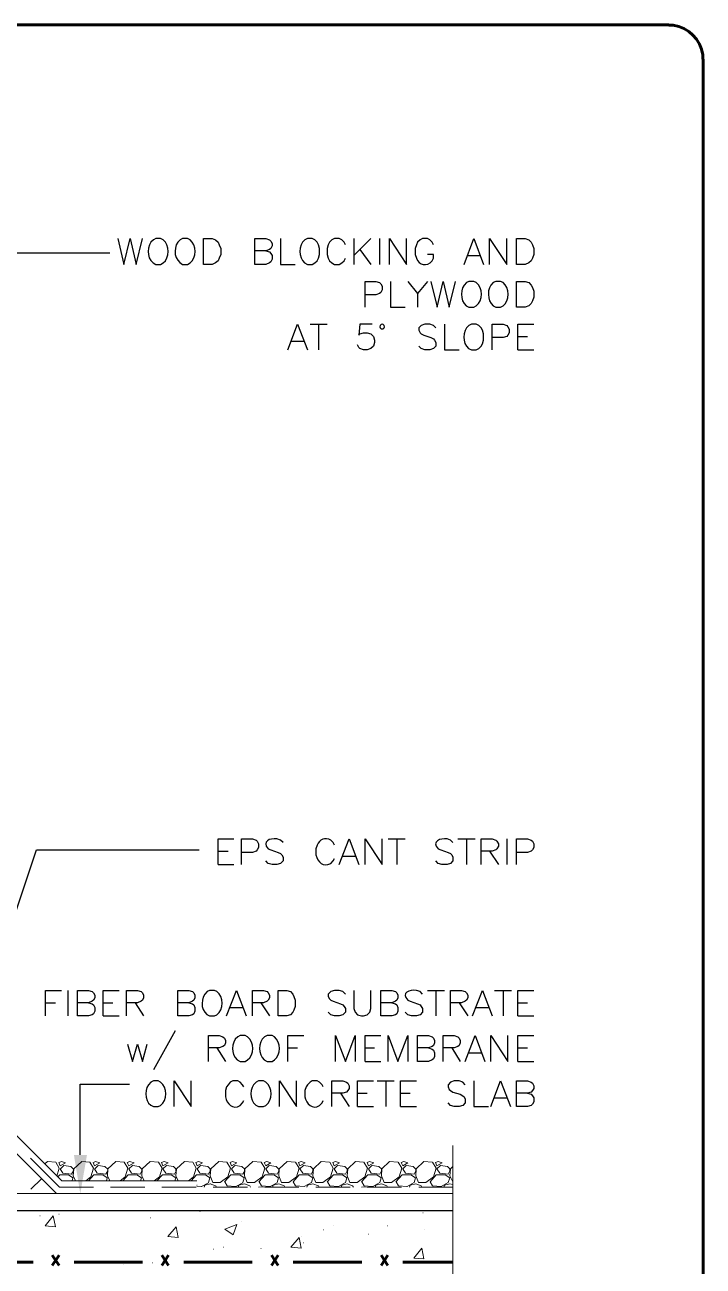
# Model space of a CAD drawing. Header units: millimetres. Extents: x 14 to 201, y 16 to 268.
# Drawn here: x 138.4 to 201.3, y 152.6 to 267.7 of the extents above; entities that cross this region are included whole.
import ezdxf

# ---------------------------------------------------------------- set-up
doc = ezdxf.new("R2010")
doc.units = ezdxf.units.MM
doc.header["$MEASUREMENT"] = 0
doc.layers.get('0').update_dxf_attribs({"linetype": 'CONTINUOUS'})

msp = doc.modelspace()

# ---------------------------------------------------------------- hatches: boundary and pattern name
at = {"true_color": 0x000007}
msp.add_hatch(color=0, dxfattribs=at).paths.add_polyline_path([(144.17, 162.94), (143.55, 159.36), (142.96, 162.94)])

# ---------------------------------------------------------------- linework, layer by layer
at = {"color": 0, "linetype": 'Continuous', "lineweight": 60, "true_color": 0x000007}
for p, q in [((17.02, 267.72), (198.12, 267.72)), ((198.52, 267.67), (198.12, 267.69)), ((201.27, 264.54), (201.25, 264.94)), ((201.29, 264.54), (201.29, 55.41)), ((141.58, 152.7), (140.95, 153.65)), ((140.95, 152.7), (141.58, 153.65)), ((151.74, 152.7), (151.11, 153.65)), ((151.11, 152.7), (151.74, 153.65)), ((161.9, 152.7), (161.27, 153.65)), ((161.27, 152.7), (161.9, 153.65)), ((172.06, 152.7), (171.43, 153.65)), ((171.43, 152.7), (172.06, 153.65)), ((139.17, 153.01), (132.82, 153.01)), ((149.33, 153.01), (142.98, 153.01)), ((159.49, 153.01), (153.14, 153.01)), ((169.65, 153.01), (163.3, 153.01)), ((178.08, 153.01), (173.46, 153.01))]:
    msp.add_line(p, q, dxfattribs=at)
at = {"color": 0, "linetype": 'Continuous', "lineweight": 25, "true_color": 0x000007}
for p, q in [((168.91, 247.9), (168.91, 245.51)), ((170.5, 247.9), (168.91, 246.32)), ((171.3, 247.9), (171.3, 245.51)), ((169.48, 246.89), (170.5, 245.51)), ((179.47, 246.32), (180.59, 246.32)), ((175.73, 243.92), (174.82, 242.8)), ((164.85, 239.97), (166.43, 239.97)), ((165.63, 239.97), (165.63, 237.57)), ((163.13, 238.38), (164.27, 238.38)), ((184.11, 238.82), (185.02, 238.82)), ((184.11, 237.57), (185.59, 237.57)), ((172.08, 192.24), (173.67, 192.24)), ((172.89, 192.24), (172.89, 189.87)), ((178.56, 192.24), (180.15, 192.24)), ((179.35, 192.24), (179.35, 189.87)), ((183.09, 192.24), (183.09, 189.87)), ((156.34, 191.11), (157.25, 191.11)), ((181.5, 191.11), (182.31, 189.87)), ((167.89, 190.65), (169.04, 190.65)), ((156.34, 189.87), (157.8, 189.87)), ((142.39, 178.2), (142.39, 175.83)), ((175.73, 178.2), (177.31, 178.2)), ((176.51, 178.2), (176.51, 175.83)), ((181.95, 178.2), (183.54, 178.2)), ((182.75, 178.2), (182.75, 175.83)), ((140.34, 177.06), (141.25, 177.06)), ((145.67, 177.06), (146.58, 177.06)), ((148.63, 177.06), (149.42, 175.83)), ((157.46, 176.61), (158.6, 176.61)), ((160.3, 177.06), (161.1, 175.83)), ((178.67, 177.06), (179.47, 175.83)), ((180.26, 176.61), (181.4, 176.61)), ((184.11, 177.06), (185.02, 177.06)), ((145.67, 175.83), (147.15, 175.83)), ((184.11, 175.83), (185.59, 175.83)), ((152.36, 174.46), (150.33, 170.84)), ((141.33, 159.36), (127.99, 172.7)), ((156.21, 172.87), (157.01, 171.62)), ((162.79, 172.87), (163.7, 172.87)), ((169.95, 172.87), (170.84, 172.87)), ((177.99, 172.87), (178.77, 171.62)), ((184.11, 172.87), (185.02, 172.87)), ((169.95, 171.62), (171.41, 171.62)), ((179.58, 172.42), (180.72, 172.42)), ((184.11, 171.62), (185.59, 171.62)), ((171.07, 169.82), (172.66, 169.82)), ((171.87, 169.82), (171.87, 167.43)), ((167.66, 168.68), (168.47, 167.43)), ((169.25, 168.68), (170.16, 168.68)), ((173.23, 168.68), (174.14, 168.68)), ((181.95, 168.23), (183.09, 168.23)), ((169.25, 167.43), (170.73, 167.43)), ((173.23, 167.43), (174.71, 167.43)), ((118.07, 157.78), (178.08, 157.78))]:
    msp.add_line(p, q, dxfattribs=at)
at = {"color": 0, "linetype": 'Continuous', "lineweight": 15, "true_color": 0x656565}
for p, q in [((140.5, 162.35), (140.25, 162.12)), ((141.27, 162.26), (140.5, 162.33)), ((141.6, 161.71), (141.27, 162.28)), ((141.8, 162.35), (141.58, 162.24)), ((142.18, 162.22), (141.8, 162.35)), ((143.68, 162.35), (142.94, 161.67)), ((144.44, 162.26), (143.68, 162.33)), ((144.78, 161.71), (144.44, 162.28)), ((144.97, 162.35), (144.76, 162.24)), ((145.35, 162.22), (144.97, 162.35)), ((146.85, 162.35), (146.11, 161.67)), ((147.62, 162.26), (146.85, 162.33)), ((147.95, 161.71), (147.62, 162.28)), ((148.15, 162.35), (147.91, 162.24)), ((148.53, 162.22), (148.15, 162.35)), ((150.03, 162.35), (149.29, 161.67)), ((150.79, 162.26), (150.03, 162.33)), ((151.13, 161.71), (150.79, 162.28)), ((151.32, 162.35), (151.09, 162.24)), ((151.7, 162.22), (151.32, 162.35)), ((153.2, 162.35), (152.46, 161.67)), ((153.97, 162.26), (153.2, 162.33)), ((154.3, 161.71), (153.97, 162.28)), ((154.5, 162.35), (154.26, 162.24)), ((154.88, 162.22), (154.5, 162.35)), ((156.38, 162.35), (155.64, 161.67)), ((157.14, 162.26), (156.38, 162.33)), ((157.48, 161.71), (157.14, 162.28)), ((157.67, 162.35), (157.44, 162.24)), ((158.05, 162.22), (157.67, 162.35)), ((159.55, 162.35), (158.81, 161.67)), ((160.32, 162.26), (159.55, 162.33)), ((160.65, 161.71), (160.32, 162.28)), ((160.85, 162.35), (160.61, 162.24)), ((161.23, 162.22), (160.85, 162.35)), ((162.73, 162.35), (161.99, 161.67)), ((163.47, 162.26), (162.73, 162.33)), ((163.83, 161.71), (163.49, 162.28)), ((164.02, 162.35), (163.79, 162.24)), ((164.4, 162.22), (164.02, 162.35)), ((165.88, 162.35), (165.16, 161.67)), ((166.65, 162.26), (165.88, 162.33)), ((167, 161.71), (166.67, 162.28)), ((167.2, 162.35), (166.96, 162.24)), ((167.58, 162.22), (167.2, 162.35)), ((169.06, 162.35), (168.34, 161.67)), ((169.82, 162.26), (169.06, 162.33)), ((170.18, 161.71), (169.84, 162.28)), ((170.37, 162.35), (170.14, 162.24)), ((170.75, 162.22), (170.37, 162.35)), ((172.23, 162.35), (171.51, 161.67)), ((173, 162.26), (172.23, 162.33)), ((173.35, 161.71), (173.02, 162.28)), ((173.55, 162.35), (173.31, 162.24)), ((173.93, 162.22), (173.55, 162.35)), ((175.41, 162.35), (174.69, 161.67)), ((176.17, 162.26), (175.41, 162.33)), ((176.53, 161.71), (176.19, 162.28)), ((176.72, 162.35), (176.49, 162.24)), ((177.1, 162.22), (176.72, 162.35)), ((141.37, 160.99), (141.6, 161.71)), ((141.69, 161.65), (141.94, 161.27)), ((142.03, 161.97), (141.71, 161.65)), ((142.66, 161.86), (142.03, 161.97)), ((142.92, 161.63), (142.66, 161.86)), ((142.94, 161.67), (142.9, 161.01)), ((142.92, 161.46), (142.92, 161.65)), ((144.53, 160.91), (144.78, 161.71)), ((144.74, 162.24), (144.86, 161.92)), ((144.86, 161.92), (145.35, 162.22)), ((144.86, 161.65), (145.12, 161.27)), ((145.2, 161.97), (144.89, 161.65)), ((145.14, 161.27), (145.92, 161.16)), ((145.84, 161.86), (145.2, 161.97)), ((146.09, 161.63), (145.84, 161.86)), ((145.92, 161.16), (146.09, 161.46)), ((146.11, 161.67), (146.07, 161.01)), ((146.09, 161.46), (146.09, 161.65)), ((147.7, 160.91), (147.95, 161.71)), ((147.91, 162.24), (148.04, 161.92)), ((148.04, 161.92), (148.53, 162.22)), ((148.04, 161.65), (148.29, 161.27)), ((148.38, 161.97), (148.06, 161.65)), ((148.31, 161.27), (149.1, 161.16)), ((149.01, 161.86), (148.38, 161.97)), ((149.27, 161.63), (149.01, 161.86)), ((149.1, 161.16), (149.27, 161.46)), ((149.29, 161.67), (149.25, 161.01)), ((149.27, 161.46), (149.27, 161.65)), ((150.88, 160.91), (151.13, 161.71)), ((151.09, 162.24), (151.21, 161.92)), ((151.21, 161.92), (151.7, 162.22)), ((151.53, 161.97), (151.21, 161.65)), ((151.21, 161.65), (151.47, 161.27)), ((151.49, 161.27), (152.27, 161.16)), ((152.19, 161.86), (151.55, 161.97)), ((152.44, 161.63), (152.19, 161.86)), ((152.27, 161.16), (152.44, 161.46)), ((152.46, 161.67), (152.42, 161.01)), ((152.42, 161.46), (152.42, 161.65)), ((154.05, 160.91), (154.3, 161.71)), ((154.26, 162.24), (154.39, 161.92)), ((154.39, 161.92), (154.88, 162.22)), ((154.71, 161.97), (154.39, 161.65)), ((154.39, 161.65), (154.64, 161.27)), ((154.66, 161.27), (155.45, 161.16)), ((155.36, 161.86), (154.73, 161.97)), ((155.62, 161.63), (155.36, 161.86)), ((155.45, 161.16), (155.62, 161.46)), ((155.64, 161.67), (155.6, 161.01)), ((155.6, 161.46), (155.6, 161.65)), ((157.23, 160.91), (157.48, 161.71)), ((157.44, 162.24), (157.56, 161.92)), ((157.56, 161.92), (158.05, 162.22)), ((157.88, 161.97), (157.56, 161.65)), ((157.56, 161.65), (157.82, 161.27)), ((157.84, 161.27), (158.62, 161.16)), ((158.54, 161.86), (157.9, 161.97)), ((158.79, 161.63), (158.54, 161.86)), ((158.62, 161.16), (158.79, 161.46)), ((158.81, 161.67), (158.77, 161.01)), ((158.77, 161.46), (158.77, 161.65)), ((160.4, 160.91), (160.65, 161.71)), ((160.61, 162.24), (160.74, 161.92)), ((160.74, 161.92), (161.23, 162.22)), ((161.06, 161.97), (160.74, 161.65)), ((160.74, 161.65), (160.99, 161.27)), ((161.01, 161.27), (161.8, 161.16)), ((161.71, 161.86), (161.08, 161.97)), ((161.97, 161.63), (161.71, 161.86)), ((161.8, 161.16), (161.95, 161.46)), ((161.99, 161.67), (161.95, 161.01)), ((161.95, 161.46), (161.95, 161.65)), ((163.58, 160.91), (163.83, 161.71)), ((163.79, 162.24), (163.91, 161.92)), ((163.91, 161.92), (164.4, 162.22)), ((164.23, 161.97), (163.91, 161.65)), ((163.91, 161.65), (164.17, 161.27)), ((164.19, 161.27), (164.97, 161.16)), ((164.89, 161.86), (164.25, 161.97)), ((165.14, 161.63), (164.89, 161.86)), ((164.97, 161.16), (165.12, 161.46)), ((165.16, 161.67), (165.12, 161.01)), ((165.12, 161.46), (165.12, 161.65)), ((166.75, 160.91), (167, 161.71)), ((166.96, 162.24), (167.09, 161.92)), ((167.09, 161.92), (167.58, 162.22)), ((167.41, 161.97), (167.09, 161.65)), ((167.09, 161.65), (167.34, 161.27)), ((167.34, 161.27), (168.15, 161.16)), ((168.06, 161.86), (167.43, 161.97)), ((168.32, 161.63), (168.06, 161.86)), ((168.15, 161.16), (168.3, 161.46)), ((168.34, 161.67), (168.3, 161.01)), ((168.3, 161.46), (168.3, 161.65)), ((169.93, 160.91), (170.18, 161.71)), ((170.14, 162.24), (170.26, 161.92)), ((170.26, 161.92), (170.75, 162.22)), ((170.58, 161.97), (170.26, 161.65)), ((170.26, 161.65), (170.52, 161.27)), ((170.52, 161.27), (171.32, 161.16)), ((171.24, 161.86), (170.6, 161.97)), ((171.49, 161.63), (171.24, 161.86)), ((171.32, 161.16), (171.47, 161.46)), ((171.51, 161.67), (171.47, 161.01)), ((171.47, 161.46), (171.47, 161.65)), ((173.1, 160.91), (173.35, 161.71)), ((173.31, 162.24), (173.44, 161.92)), ((173.44, 161.92), (173.93, 162.22)), ((173.76, 161.97), (173.44, 161.65)), ((173.44, 161.65), (173.69, 161.27)), ((173.69, 161.27), (174.5, 161.16)), ((174.41, 161.86), (173.78, 161.97)), ((174.67, 161.63), (174.41, 161.86)), ((174.5, 161.16), (174.65, 161.46)), ((174.69, 161.67), (174.65, 161.01)), ((174.65, 161.46), (174.65, 161.65)), ((176.28, 160.91), (176.53, 161.71)), ((176.49, 162.24), (176.61, 161.92)), ((176.61, 161.92), (177.1, 162.22)), ((176.93, 161.97), (176.61, 161.65)), ((176.61, 161.65), (176.87, 161.27)), ((176.87, 161.27), (177.67, 161.16)), ((177.59, 161.86), (176.95, 161.97)), ((177.84, 161.63), (177.59, 161.86)), ((177.67, 161.16), (177.82, 161.46)), ((177.86, 161.67), (177.82, 161.01)), ((177.82, 161.46), (177.82, 161.65)), ((178.08, 161.86), (177.86, 161.67)), ((138.98, 159.77), (139.95, 160.74)), ((141.46, 160.91), (141.65, 161.1)), ((141.65, 161.1), (142.47, 161.1)), ((142.45, 161.1), (142.87, 160.82)), ((142.87, 160.82), (142.79, 160.55)), ((142.9, 161.01), (143.11, 160.55)), ((144.06, 160.55), (144.53, 160.91)), ((144.31, 160.55), (144.82, 161.1)), ((144.82, 161.1), (145.65, 161.1)), ((145.63, 161.1), (146.05, 160.82)), ((146.05, 160.82), (145.97, 160.55)), ((146.07, 161.01), (146.28, 160.55)), ((147.24, 160.55), (147.7, 160.91)), ((147.49, 160.55), (148, 161.1)), ((148, 161.1), (148.82, 161.1)), ((148.8, 161.1), (149.22, 160.82)), ((149.22, 160.82), (149.14, 160.55)), ((149.25, 161.01), (149.46, 160.55)), ((150.41, 160.55), (150.88, 160.91)), ((150.66, 160.55), (151.17, 161.1)), ((151.17, 161.1), (152, 161.1)), ((151.98, 161.1), (152.4, 160.82)), ((152.4, 160.82), (152.32, 160.55)), ((152.42, 161.01), (152.63, 160.55)), ((153.59, 160.55), (154.05, 160.91)), ((153.84, 160.55), (154.33, 161.1)), ((154.33, 161.1), (155.15, 161.1)), ((154.37, 160.15), (154.39, 160.15)), ((154.77, 160.02), (154.37, 160.06)), ((155.45, 160.36), (154.79, 160.02)), ((155.02, 159.96), (155.09, 160.13)), ((155.11, 160.13), (155.62, 160.27)), ((155.15, 161.1), (155.57, 160.82)), ((155.57, 160.82), (155.45, 160.38)), ((155.6, 161.01), (155.85, 160.4)), ((155.6, 160.27), (156.1, 160.08)), ((155.85, 160.4), (156.53, 160.38)), ((156.13, 160.08), (156.17, 159.96)), ((156.53, 160.38), (157.23, 160.91)), ((157.23, 159.98), (156.91, 159.96)), ((156.93, 160.46), (157.5, 161.1)), ((157.16, 160.08), (156.95, 160.46)), ((157.95, 160.02), (157.16, 160.08)), ((157.37, 159.96), (157.23, 160)), ((157.5, 161.1), (158.33, 161.1)), ((158.62, 160.36), (157.97, 160.02)), ((158.2, 159.96), (158.26, 160.13)), ((158.26, 160.13), (158.77, 160.27)), ((158.33, 161.1), (158.75, 160.82)), ((158.75, 160.82), (158.62, 160.38)), ((158.77, 161.01), (159.03, 160.4)), ((158.77, 160.27), (159.28, 160.08)), ((159.03, 160.4), (159.7, 160.38)), ((159.28, 160.08), (159.34, 159.96)), ((159.7, 160.38), (160.4, 160.91)), ((160.4, 159.98), (160.08, 159.96)), ((160.1, 160.46), (160.68, 161.1)), ((160.34, 160.08), (160.13, 160.46)), ((161.12, 160.02), (160.34, 160.08)), ((160.55, 159.96), (160.4, 160)), ((160.68, 161.1), (161.5, 161.1)), ((161.8, 160.36), (161.14, 160.02)), ((161.37, 159.96), (161.44, 160.13)), ((161.44, 160.13), (161.95, 160.27)), ((161.5, 161.1), (161.92, 160.82)), ((161.92, 160.82), (161.8, 160.38)), ((161.95, 161.01), (162.2, 160.4)), ((161.95, 160.27), (162.45, 160.08)), ((162.2, 160.4), (162.88, 160.38)), ((162.45, 160.08), (162.52, 159.96)), ((162.88, 160.38), (163.58, 160.91)), ((163.58, 159.98), (163.26, 159.96)), ((163.28, 160.46), (163.85, 161.1)), ((163.51, 160.08), (163.3, 160.46)), ((164.3, 160.02), (163.51, 160.08)), ((163.72, 159.96), (163.58, 160)), ((163.85, 161.1), (164.68, 161.1)), ((164.97, 160.38), (164.32, 160.02)), ((164.55, 159.96), (164.61, 160.13)), ((164.61, 160.13), (165.12, 160.27)), ((164.68, 161.1), (165.1, 160.82)), ((165.1, 160.82), (164.97, 160.38)), ((165.12, 161.01), (165.38, 160.4)), ((165.12, 160.27), (165.63, 160.08)), ((165.38, 160.4), (166.05, 160.38)), ((165.63, 160.08), (165.69, 159.96)), ((166.05, 160.38), (166.75, 160.91)), ((166.75, 159.98), (166.43, 159.96)), ((166.45, 160.46), (167.03, 161.1)), ((166.69, 160.08), (166.48, 160.46)), ((167.47, 160.02), (166.69, 160.08)), ((166.9, 159.96), (166.75, 160)), ((167.03, 161.1), (167.85, 161.1)), ((168.15, 160.38), (167.49, 160.02)), ((167.72, 159.96), (167.79, 160.13)), ((167.79, 160.13), (168.3, 160.27)), ((167.85, 161.1), (168.27, 160.82)), ((168.27, 160.82), (168.15, 160.38)), ((168.3, 161.01), (168.55, 160.4)), ((168.3, 160.27), (168.8, 160.08)), ((168.55, 160.4), (169.23, 160.38)), ((168.8, 160.08), (168.87, 159.96)), ((169.23, 160.38), (169.93, 160.91)), ((169.93, 159.98), (169.61, 159.96)), ((169.63, 160.46), (170.2, 161.1)), ((169.86, 160.08), (169.65, 160.46)), ((170.65, 160.02), (169.86, 160.08)), ((170.07, 159.96), (169.93, 160)), ((170.2, 161.1), (171.03, 161.1)), ((171.32, 160.38), (170.67, 160.02)), ((170.9, 159.96), (170.96, 160.13)), ((170.96, 160.13), (171.47, 160.27)), ((171.03, 161.1), (171.45, 160.82)), ((171.45, 160.82), (171.32, 160.38)), ((171.47, 161.01), (171.73, 160.4)), ((171.47, 160.27), (171.98, 160.08)), ((171.73, 160.4), (172.4, 160.38)), ((171.98, 160.08), (172.04, 159.96)), ((172.4, 160.38), (173.1, 160.91)), ((173.1, 159.98), (172.78, 159.96)), ((172.8, 160.46), (173.38, 161.1)), ((173.04, 160.08), (172.83, 160.46)), ((173.82, 160.02), (173.04, 160.08)), ((173.25, 159.96), (173.1, 160)), ((173.38, 161.1), (174.2, 161.1)), ((174.5, 160.38), (173.84, 160.02)), ((174.07, 159.96), (174.14, 160.13)), ((174.14, 160.13), (174.65, 160.27)), ((174.2, 161.1), (174.62, 160.82)), ((174.62, 160.82), (174.5, 160.38)), ((174.65, 161.01), (174.9, 160.4)), ((174.65, 160.27), (175.15, 160.08)), ((174.9, 160.4), (175.58, 160.38)), ((175.15, 160.08), (175.22, 159.96)), ((175.58, 160.38), (176.28, 160.91)), ((176.28, 159.98), (175.96, 159.96)), ((175.98, 160.46), (176.55, 161.1)), ((176.21, 160.08), (176, 160.46)), ((177, 160.02), (176.21, 160.08)), ((176.42, 159.96), (176.28, 160)), ((177.67, 160.38), (177, 160.02)), ((177.25, 159.96), (177.31, 160.13)), ((177.31, 160.13), (177.82, 160.27)), ((177.8, 160.82), (177.67, 160.38)), ((177.82, 161.01), (178.08, 160.44)), ((177.82, 160.27), (178.08, 160.19)), ((154.64, 157.71), (154.66, 157.71)), ((139.81, 157.29), (139.83, 157.29)), ((140.29, 156.38), (141.05, 157.29)), ((141.25, 156.29), (141.05, 157.29)), ((141.56, 157.46), (141.58, 157.46)), ((150.03, 157.1), (150.05, 157.1)), ((158.52, 156.74), (158.54, 156.74)), ((175.32, 157.59), (175.34, 157.59)), ((140.29, 156.38), (141.25, 156.29)), ((151.68, 155.38), (152.44, 156.29)), ((151.68, 155.38), (152.63, 155.3)), ((152.63, 155.3), (152.44, 156.29)), ((156.95, 156.06), (158.05, 156.49)), ((156.95, 156.06), (157.73, 155.53)), ((157.73, 155.53), (158.05, 156.49)), ((166.07, 156), (166.09, 156)), ((166.98, 156.38), (167, 156.38)), ((170.26, 155.6), (170.29, 155.6)), ((172.04, 156.36), (172.06, 156.36)), ((175.45, 156.02), (175.47, 156.02)), ((155.87, 154.22), (155.89, 154.22)), ((156.8, 154.39), (156.82, 154.39)), ((160.3, 154.28), (160.32, 154.28)), ((163.07, 154.39), (163.83, 155.3)), ((163.07, 154.39), (164.02, 154.3)), ((164.02, 154.3), (163.83, 155.3)), ((164.02, 155.34), (164.04, 155.34)), ((164.25, 154.79), (164.27, 154.79)), ((174.46, 153.39), (175.22, 154.3)), ((175.41, 153.31), (175.22, 154.3)), ((174.46, 153.39), (175.41, 153.31)), ((147.55, 152.8), (147.57, 152.8)), ((147.64, 153.04), (147.66, 153.04)), ((150.26, 152.95), (150.28, 152.95))]:
    msp.add_line(p, q, dxfattribs=at)
at = {"color": 0, "linetype": 'Continuous', "lineweight": 15, "true_color": 0x000007}
for p, q in [((178.08, 159.36), (127.99, 159.36)), ((149.52, 159.96), (146.35, 159.96)), ((154.28, 159.96), (151.11, 159.96)), ((159.05, 159.96), (155.87, 159.96)), ((163.81, 159.96), (160.63, 159.96)), ((168.57, 159.96), (165.4, 159.96)), ((173.33, 159.96), (170.16, 159.96)), ((178.08, 159.96), (174.92, 159.96))]:
    msp.add_line(p, q, dxfattribs=at)
at = {"color": 0, "linetype": 'Continuous', "lineweight": 25, "true_color": 0x000007}
for points in [[(147.04, 247.9), (147.6, 245.51), (148.17, 247.9), (148.74, 245.51), (149.31, 247.9)], [(150.56, 247.9), (150.33, 247.78), (150.09, 247.57)], [(151.24, 247.78), (151, 247.9), (150.56, 247.9), (150.56, 247.9)], [(153.04, 247.9), (152.82, 247.78), (152.59, 247.57)], [(153.73, 247.78), (153.5, 247.9), (153.04, 247.9), (153.04, 247.9)], [(159.74, 245.51), (159.74, 247.9), (160.76, 247.9), (161.1, 247.78), (161.21, 247.67), (161.33, 247.44), (161.33, 247.23), (161.21, 246.99), (161.1, 246.89), (160.76, 246.76), (159.74, 246.76)], [(162.12, 247.9), (162.12, 245.51), (163.47, 245.51)], [(164.61, 247.9), (164.38, 247.78), (164.15, 247.57)], [(164.61, 245.51), (165.06, 245.51), (165.29, 245.64), (165.52, 245.85), (165.63, 246.08), (165.74, 246.42), (165.74, 246.99), (165.63, 247.33), (165.52, 247.57), (165.29, 247.78), (165.06, 247.9), (164.61, 247.9), (164.61, 247.9)], [(168.13, 247.33), (168.02, 247.57), (167.79, 247.78), (167.56, 247.9), (167.11, 247.9), (166.88, 247.78), (166.65, 247.57), (166.54, 247.33), (166.43, 246.99), (166.43, 246.42), (166.54, 246.08), (166.65, 245.85), (166.88, 245.64), (167.11, 245.51), (167.56, 245.51), (167.79, 245.64), (168.02, 245.85), (168.13, 246.08)], [(172.21, 245.51), (172.21, 247.9), (173.8, 245.51), (173.8, 247.9)], [(176.3, 247.33), (176.17, 247.57), (175.96, 247.78), (175.73, 247.9), (175.26, 247.9), (175.05, 247.78), (174.82, 247.57), (174.71, 247.33), (174.58, 246.99), (174.58, 246.42), (174.71, 246.08)], [(179.13, 245.51), (180.02, 247.9), (180.93, 245.51)], [(181.5, 245.51), (181.5, 247.9), (183.09, 245.51), (183.09, 247.9)], [(96.99, 242.46), (130.11, 246.59), (146.28, 246.59)], [(160.76, 246.76), (161.1, 246.66), (161.21, 246.53), (161.33, 246.32), (161.33, 245.98), (161.21, 245.74), (161.1, 245.64), (160.76, 245.51), (159.74, 245.51)], [(176.17, 245.85), (176.3, 246.08), (176.3, 246.42), (175.73, 246.42)], [(150.56, 245.51), (151, 245.51), (151.24, 245.64)], [(153.04, 245.51), (153.5, 245.51), (153.73, 245.64)], [(169.95, 241.55), (169.95, 243.92), (170.96, 243.92), (171.3, 243.82), (171.41, 243.71), (171.53, 243.48), (171.53, 243.14), (171.41, 242.91), (171.3, 242.8), (170.96, 242.68), (169.95, 242.68)], [(172.32, 243.92), (172.32, 241.55), (173.67, 241.55)], [(173.91, 243.92), (174.82, 242.8), (174.82, 241.55)], [(176.06, 243.92), (176.64, 241.55), (177.19, 243.92), (177.76, 241.55), (178.33, 243.92)], [(179.58, 243.92), (179.35, 243.82), (179.13, 243.59)], [(180.26, 243.82), (180.02, 243.92), (179.58, 243.92), (179.58, 243.92)], [(182.08, 243.92), (181.84, 243.82), (181.61, 243.59)], [(182.75, 243.82), (182.52, 243.92), (182.08, 243.92), (182.08, 243.92)], [(179.58, 241.55), (180.02, 241.55), (180.26, 241.66)], [(182.08, 241.55), (182.52, 241.55), (182.75, 241.66)], [(162.79, 237.57), (163.7, 239.97), (164.61, 237.57)], [(170.62, 239.97), (169.48, 239.97), (169.38, 238.95), (169.48, 239.06), (169.82, 239.16), (170.16, 239.16), (170.5, 239.06), (170.73, 238.82), (170.84, 238.48), (170.84, 238.25), (170.73, 237.91), (170.5, 237.7), (170.16, 237.57), (169.82, 237.57), (169.48, 237.7), (169.38, 237.81), (169.25, 238.04)], [(176.51, 239.63), (176.3, 239.84), (175.96, 239.97), (175.49, 239.97), (175.15, 239.84), (174.92, 239.63), (174.92, 239.4), (175.05, 239.16), (175.15, 239.06), (175.39, 238.95), (176.06, 238.72), (176.3, 238.59), (176.4, 238.48), (176.51, 238.25), (176.51, 237.91), (176.3, 237.7), (175.96, 237.57), (175.49, 237.57), (175.15, 237.7), (174.92, 237.91)], [(177.31, 239.97), (177.31, 237.57), (178.67, 237.57)], [(179.81, 239.97), (179.58, 239.84), (179.35, 239.63)], [(179.81, 237.57), (180.26, 237.57), (180.49, 237.7), (180.72, 237.91), (180.83, 238.15), (180.93, 238.48), (180.93, 239.06), (180.83, 239.4), (180.72, 239.63), (180.49, 239.84), (180.26, 239.97), (179.81, 239.97), (179.81, 239.97)], [(181.74, 237.57), (181.74, 239.97), (182.75, 239.97), (183.09, 239.84), (183.2, 239.73), (183.32, 239.5), (183.32, 239.16), (183.2, 238.95), (183.09, 238.82), (182.75, 238.72), (181.74, 238.72)], [(184.11, 237.57), (184.11, 239.97), (185.59, 239.97)], [(156.34, 189.87), (156.34, 192.24), (157.8, 192.24)], [(158.5, 189.87), (158.5, 192.24), (159.51, 192.24), (159.85, 192.13), (159.96, 192.02), (160.08, 191.79), (160.08, 191.45), (159.96, 191.22), (159.85, 191.11), (159.51, 190.99), (158.5, 190.99)], [(162.35, 191.9), (162.12, 192.13), (161.78, 192.24)], [(167.56, 189.87), (168.47, 192.24), (169.38, 189.87)], [(169.95, 189.87), (169.95, 192.24), (171.53, 189.87), (171.53, 192.24)], [(178.1, 191.9), (177.88, 192.13), (177.55, 192.24)], [(180.72, 189.87), (180.72, 192.24), (181.74, 192.24), (182.08, 192.13), (182.18, 192.02), (182.31, 191.79), (182.31, 191.56), (182.18, 191.33), (182.08, 191.22), (181.74, 191.11), (180.72, 191.11)], [(184, 189.87), (184, 192.24), (185.02, 192.24), (185.36, 192.13), (185.48, 192.02), (185.59, 191.79), (185.59, 191.45), (185.48, 191.22), (185.36, 191.11), (185.02, 190.99), (184, 190.99)], [(132.65, 170.86), (139.49, 191.22), (154.56, 191.22)], [(160.97, 191.33), (161.21, 191.22), (161.88, 190.99), (162.12, 190.88), (162.22, 190.78), (162.35, 190.54), (162.35, 190.2), (162.12, 189.97), (161.78, 189.87), (161.33, 189.87), (160.97, 189.97), (160.76, 190.2)], [(165.52, 191.66), (165.4, 191.33), (165.4, 190.78)], [(167.11, 191.66), (166.98, 191.9), (166.77, 192.13)], [(176.74, 191.33), (176.97, 191.22), (177.65, 190.99), (177.88, 190.88), (177.99, 190.78), (178.1, 190.54), (178.1, 190.2), (177.88, 189.97), (177.55, 189.87), (177.08, 189.87), (176.74, 189.97), (176.51, 190.2)], [(166.77, 189.97), (166.98, 190.2), (167.11, 190.44)], [(140.34, 175.83), (140.34, 178.2), (141.82, 178.2)], [(143.3, 175.83), (143.3, 178.2), (144.31, 178.2), (144.65, 178.1), (144.76, 177.97), (144.89, 177.76), (144.89, 177.52), (144.76, 177.29), (144.65, 177.19), (144.31, 177.06), (143.3, 177.06)], [(145.67, 175.83), (145.67, 178.2), (147.15, 178.2)], [(147.83, 175.83), (147.83, 178.2), (148.84, 178.2), (149.18, 178.1), (149.31, 177.97), (149.42, 177.76), (149.42, 177.52), (149.31, 177.29), (149.18, 177.19), (148.84, 177.06), (147.83, 177.06)], [(152.59, 175.83), (152.59, 178.2), (153.61, 178.2), (153.95, 178.1), (154.07, 177.97), (154.18, 177.76), (154.18, 177.52), (154.07, 177.29), (153.95, 177.19), (153.61, 177.06), (152.59, 177.06)], [(155.53, 178.2), (155.32, 178.1), (155.09, 177.86)], [(156.21, 178.1), (156, 178.2), (155.53, 178.2), (155.53, 178.2)], [(157.12, 175.83), (158.03, 178.2), (158.94, 175.83)], [(159.51, 175.83), (159.51, 178.2), (160.53, 178.2), (160.87, 178.1), (160.97, 177.97), (161.1, 177.76), (161.1, 177.52), (160.97, 177.29), (160.87, 177.19), (160.53, 177.06), (159.51, 177.06)], [(168.13, 177.86), (167.89, 178.1), (167.56, 178.2), (167.11, 178.2), (166.77, 178.1), (166.54, 177.86), (166.54, 177.63), (166.65, 177.42), (166.77, 177.29), (166.98, 177.19), (167.66, 176.95), (167.89, 176.85), (168.02, 176.72), (168.13, 176.51), (168.13, 176.17), (167.89, 175.94), (167.56, 175.83), (167.11, 175.83), (166.77, 175.94), (166.54, 176.17)], [(168.91, 178.2), (168.91, 176.51), (169.04, 176.17), (169.25, 175.94), (169.61, 175.83), (169.82, 175.83), (170.16, 175.94), (170.39, 176.17), (170.5, 176.51), (170.5, 178.2)], [(171.41, 175.83), (171.41, 178.2), (172.42, 178.2), (172.78, 178.1), (172.89, 177.97), (173, 177.76), (173, 177.52), (172.89, 177.29), (172.78, 177.19), (172.42, 177.06), (171.41, 177.06)], [(173.91, 177.29), (174.14, 177.19), (174.82, 176.95), (175.05, 176.85), (175.15, 176.72), (175.26, 176.51), (175.26, 176.17), (175.05, 175.94), (174.71, 175.83), (174.24, 175.83), (173.91, 175.94), (173.67, 176.17)], [(175.26, 177.86), (175.05, 178.1), (174.71, 178.2)], [(177.88, 175.83), (177.88, 178.2), (178.9, 178.2), (179.24, 178.1), (179.35, 177.97), (179.47, 177.76), (179.47, 177.52), (179.35, 177.29), (179.24, 177.19), (178.9, 177.06), (177.88, 177.06)], [(179.92, 175.83), (180.83, 178.2), (181.74, 175.83)], [(184.11, 175.83), (184.11, 178.2), (185.59, 178.2)], [(144.31, 177.06), (144.65, 176.95), (144.76, 176.85), (144.89, 176.61), (144.89, 176.28), (144.76, 176.04), (144.65, 175.94), (144.31, 175.83), (143.3, 175.83)], [(153.61, 177.06), (153.95, 176.95), (154.07, 176.85), (154.18, 176.61), (154.18, 176.28), (154.07, 176.04), (153.95, 175.94), (153.61, 175.83), (152.59, 175.83)], [(172.42, 177.06), (172.78, 176.95), (172.89, 176.85), (173, 176.61), (173, 176.28), (172.89, 176.04), (172.78, 175.94), (172.42, 175.83), (171.41, 175.83)], [(155.53, 175.83), (156, 175.83), (156.21, 175.94)], [(155.43, 171.62), (155.43, 174.01), (156.44, 174.01), (156.78, 173.88), (156.91, 173.78), (157.01, 173.55), (157.01, 173.33), (156.91, 173.1), (156.78, 173), (156.44, 172.87), (155.43, 172.87)], [(158.37, 174.01), (158.16, 173.88), (157.92, 173.67)], [(159.05, 173.88), (158.83, 174.01), (158.37, 174.01), (158.37, 174.01)], [(160.87, 174.01), (160.63, 173.88), (160.42, 173.67)], [(161.54, 173.88), (161.33, 174.01), (160.87, 174.01), (160.87, 174.01)], [(162.79, 171.62), (162.79, 174.01), (164.27, 174.01)], [(167.22, 171.62), (167.22, 174.01), (168.13, 171.62), (169.04, 174.01), (169.04, 171.62)], [(169.95, 171.62), (169.95, 174.01), (171.41, 174.01)], [(172.08, 171.62), (172.08, 174.01), (173, 171.62), (173.91, 174.01), (173.91, 171.62)], [(174.82, 171.62), (174.82, 174.01), (175.83, 174.01), (176.17, 173.88), (176.3, 173.78), (176.4, 173.55), (176.4, 173.33), (176.3, 173.1), (176.17, 173), (175.83, 172.87), (174.82, 172.87)], [(177.19, 171.62), (177.19, 174.01), (178.22, 174.01), (178.56, 173.88), (178.67, 173.78), (178.77, 173.55), (178.77, 173.33), (178.67, 173.1), (178.56, 173), (178.22, 172.87), (177.19, 172.87)], [(179.24, 171.62), (180.15, 174.01), (181.06, 171.62)], [(181.61, 171.62), (181.61, 174.01), (183.2, 171.62), (183.2, 174.01)], [(184.11, 171.62), (184.11, 174.01), (185.59, 174.01)], [(147.93, 173.21), (148.4, 171.62), (148.84, 173.21), (149.31, 171.62), (149.75, 173.21)], [(175.83, 172.87), (176.17, 172.76), (176.3, 172.66), (176.4, 172.42), (176.4, 172.08), (176.3, 171.85), (176.17, 171.75), (175.83, 171.62), (174.82, 171.62)], [(158.37, 171.62), (158.83, 171.62), (159.05, 171.75)], [(160.87, 171.62), (161.33, 171.62), (161.54, 171.75)], [(143.55, 162.94), (143.55, 169.5), (148.12, 169.5)], [(150.33, 169.82), (150.09, 169.69), (149.86, 169.46)], [(151, 169.69), (150.77, 169.82), (150.33, 169.82), (150.33, 169.82)], [(152.25, 167.43), (152.25, 169.82), (153.84, 167.43), (153.84, 169.82)], [(158.71, 169.25), (158.6, 169.46), (158.37, 169.69), (158.16, 169.82), (157.69, 169.82), (157.46, 169.69), (157.25, 169.46), (157.12, 169.25), (157.01, 168.91), (157.01, 168.34)], [(160.08, 169.82), (159.85, 169.69), (159.62, 169.46)], [(160.76, 169.69), (160.53, 169.82), (160.08, 169.82), (160.08, 169.82)], [(162.01, 167.43), (162.01, 169.82), (163.6, 167.43), (163.6, 169.82)], [(166.07, 169.25), (165.97, 169.46), (165.74, 169.69), (165.52, 169.82), (165.06, 169.82), (164.85, 169.69), (164.61, 169.46), (164.49, 169.25), (164.38, 168.91), (164.38, 168.34)], [(166.88, 167.43), (166.88, 169.82), (167.89, 169.82), (168.23, 169.69), (168.36, 169.59), (168.47, 169.35), (168.47, 169.12), (168.36, 168.91), (168.23, 168.78), (167.89, 168.68), (166.88, 168.68)], [(169.25, 167.43), (169.25, 169.82), (170.73, 169.82)], [(173.23, 167.43), (173.23, 169.82), (174.71, 169.82)], [(179.24, 169.46), (179.01, 169.69), (178.67, 169.82), (178.22, 169.82), (177.88, 169.69), (177.65, 169.46), (177.65, 169.25), (177.76, 169.02), (177.88, 168.91), (178.1, 168.78), (178.77, 168.57), (179.01, 168.44), (179.13, 168.34), (179.24, 168.11), (179.24, 167.77), (179.01, 167.53), (178.67, 167.43), (178.22, 167.43), (177.88, 167.53), (177.65, 167.77)], [(180.02, 169.82), (180.02, 167.43), (181.4, 167.43)], [(181.61, 167.43), (182.52, 169.82), (183.43, 167.43)], [(184, 167.43), (184, 169.82), (185.02, 169.82), (185.36, 169.69), (185.48, 169.59), (185.59, 169.35), (185.59, 169.12), (185.48, 168.91), (185.36, 168.78), (185.02, 168.68), (184, 168.68)], [(185.02, 168.68), (185.36, 168.57), (185.48, 168.44), (185.59, 168.23), (185.59, 167.87), (185.48, 167.66), (185.36, 167.53), (185.02, 167.43), (184, 167.43)], [(150.33, 167.43), (150.77, 167.43), (151, 167.53)], [(158.37, 167.53), (158.6, 167.77), (158.71, 168)], [(160.08, 167.43), (160.53, 167.43), (160.76, 167.53)], [(165.74, 167.53), (165.97, 167.77), (166.07, 168)]]:
    msp.add_lwpolyline(points, dxfattribs=at)
for points in [[(154.98, 245.51), (154.98, 247.9), (155.77, 247.9), (156.1, 247.78), (156.34, 247.57), (156.44, 247.33), (156.57, 246.99), (156.57, 246.42), (156.44, 246.08), (156.34, 245.85), (156.1, 245.64), (155.77, 245.51)], [(184, 245.51), (184, 247.9), (184.79, 247.9), (185.12, 247.78), (185.36, 247.57), (185.48, 247.33), (185.59, 246.99), (185.59, 246.42), (185.48, 246.08), (185.36, 245.85), (185.12, 245.64), (184.79, 245.51)], [(184, 241.55), (184, 243.92), (184.79, 243.92), (185.12, 243.82), (185.36, 243.59), (185.48, 243.35), (185.59, 243.01), (185.59, 242.46), (185.48, 242.13), (185.36, 241.89), (185.12, 241.66), (184.79, 241.55)], [(171.75, 239.73), (171.73, 239.84), (171.64, 239.92), (171.53, 239.95), (171.43, 239.92), (171.34, 239.84), (171.32, 239.73), (171.34, 239.63), (171.43, 239.54), (171.53, 239.52), (171.64, 239.54), (171.73, 239.63)], [(161.88, 175.83), (161.88, 178.2), (162.69, 178.2), (163.03, 178.1), (163.26, 177.86), (163.36, 177.63), (163.47, 177.29), (163.47, 176.72), (163.36, 176.38), (163.26, 176.17), (163.03, 175.94), (162.69, 175.83)]]:
    msp.add_lwpolyline(points, close=True, dxfattribs=at)
at = {"color": 0, "linetype": 'Continuous', "lineweight": 15, "true_color": 0x656565}
for points in [[(154.37, 160.55), (141.84, 160.55), (128.8, 173.59), (128.8, 196.66)], [(141.56, 162.24), (141.69, 161.92), (142.18, 162.22)], [(141.96, 161.27), (142.75, 161.16), (142.92, 161.46)], [(176.55, 161.1), (177.38, 161.1), (177.8, 160.82)]]:
    msp.add_lwpolyline(points, dxfattribs=at)
at = {"color": 0, "linetype": 'Continuous', "lineweight": 15, "true_color": 0x000007}
for points in [[(178.08, 124.44), (178.08, 139.51), (174.9, 142.68), (181.25, 142.68), (178.08, 145.86), (178.08, 163.83)], [(144.76, 159.96), (141.63, 159.96), (138.94, 162.64)]]:
    msp.add_lwpolyline(points, dxfattribs=at)
at = {"color": 0, "linetype": 'Continuous', "lineweight": 60, "true_color": 0x000007}
msp.add_open_spline([(201.25, 264.94), (201.1, 266.33), (199.91, 267.52), (198.52, 267.67)], degree=3, dxfattribs=at)
at = {"color": 0, "linetype": 'Continuous', "lineweight": 25, "true_color": 0x000007}
for points in [[(150.09, 247.57), (149.67, 246.91), (149.76, 245.83), (150.56, 245.51)], [(151.24, 245.64), (151.86, 246.11), (151.86, 247.31), (151.24, 247.78)], [(152.59, 247.57), (152.16, 246.91), (152.26, 245.86), (153.04, 245.51)], [(153.73, 245.64), (154.36, 246.11), (154.36, 247.31), (153.73, 247.78)], [(164.15, 247.57), (163.76, 246.93), (163.82, 245.8), (164.61, 245.51)], [(174.71, 246.08), (174.93, 245.46), (175.71, 245.22), (176.17, 245.85)], [(179.13, 243.59), (178.68, 242.99), (178.85, 241.77), (179.58, 241.55)], [(180.26, 241.66), (180.9, 242.18), (180.9, 243.29), (180.26, 243.82)], [(181.61, 243.59), (181.21, 242.97), (181.32, 241.77), (182.08, 241.55)], [(182.75, 241.66), (183.37, 242.11), (183.37, 243.36), (182.75, 243.82)], [(179.35, 239.63), (178.96, 238.99), (179.02, 237.86), (179.81, 237.57)], [(161.78, 192.24), (161.13, 192.33), (160.34, 192.02), (160.97, 191.33)], [(166.77, 192.13), (166.28, 192.44), (165.68, 192.2), (165.52, 191.66)], [(177.55, 192.24), (176.93, 192.33), (176.05, 192.02), (176.74, 191.33)], [(165.4, 190.78), (165.57, 190.09), (166.03, 189.56), (166.77, 189.97)], [(155.09, 177.86), (154.64, 177.17), (154.79, 176.13), (155.53, 175.83)], [(156.21, 175.94), (156.88, 176.42), (156.85, 177.62), (156.21, 178.1)], [(174.71, 178.2), (174.1, 178.3), (173.21, 177.99), (173.91, 177.29)], [(159.05, 171.75), (159.7, 172.22), (159.7, 173.41), (159.05, 173.88)], [(161.54, 171.75), (162.19, 172.22), (162.19, 173.41), (161.54, 173.88)], [(157.92, 173.67), (157.48, 173.03), (157.59, 171.95), (158.37, 171.62)], [(160.42, 173.67), (159.98, 173.05), (160.1, 171.91), (160.87, 171.62)], [(149.86, 169.46), (149.45, 168.87), (149.58, 167.63), (150.33, 167.43)], [(151, 167.53), (151.62, 167.98), (151.63, 169.25), (151, 169.69)], [(159.62, 169.46), (159.18, 168.84), (159.3, 167.71), (160.08, 167.43)], [(160.76, 167.53), (161.38, 168.07), (161.4, 169.16), (160.76, 169.69)], [(157.01, 168.34), (157.13, 167.68), (157.67, 167.11), (158.37, 167.53)], [(164.38, 168.34), (164.49, 167.69), (165.07, 167.11), (165.74, 167.53)]]:
    msp.add_open_spline(points, degree=3, dxfattribs=at)

doc.saveas('drawing.dxf')
